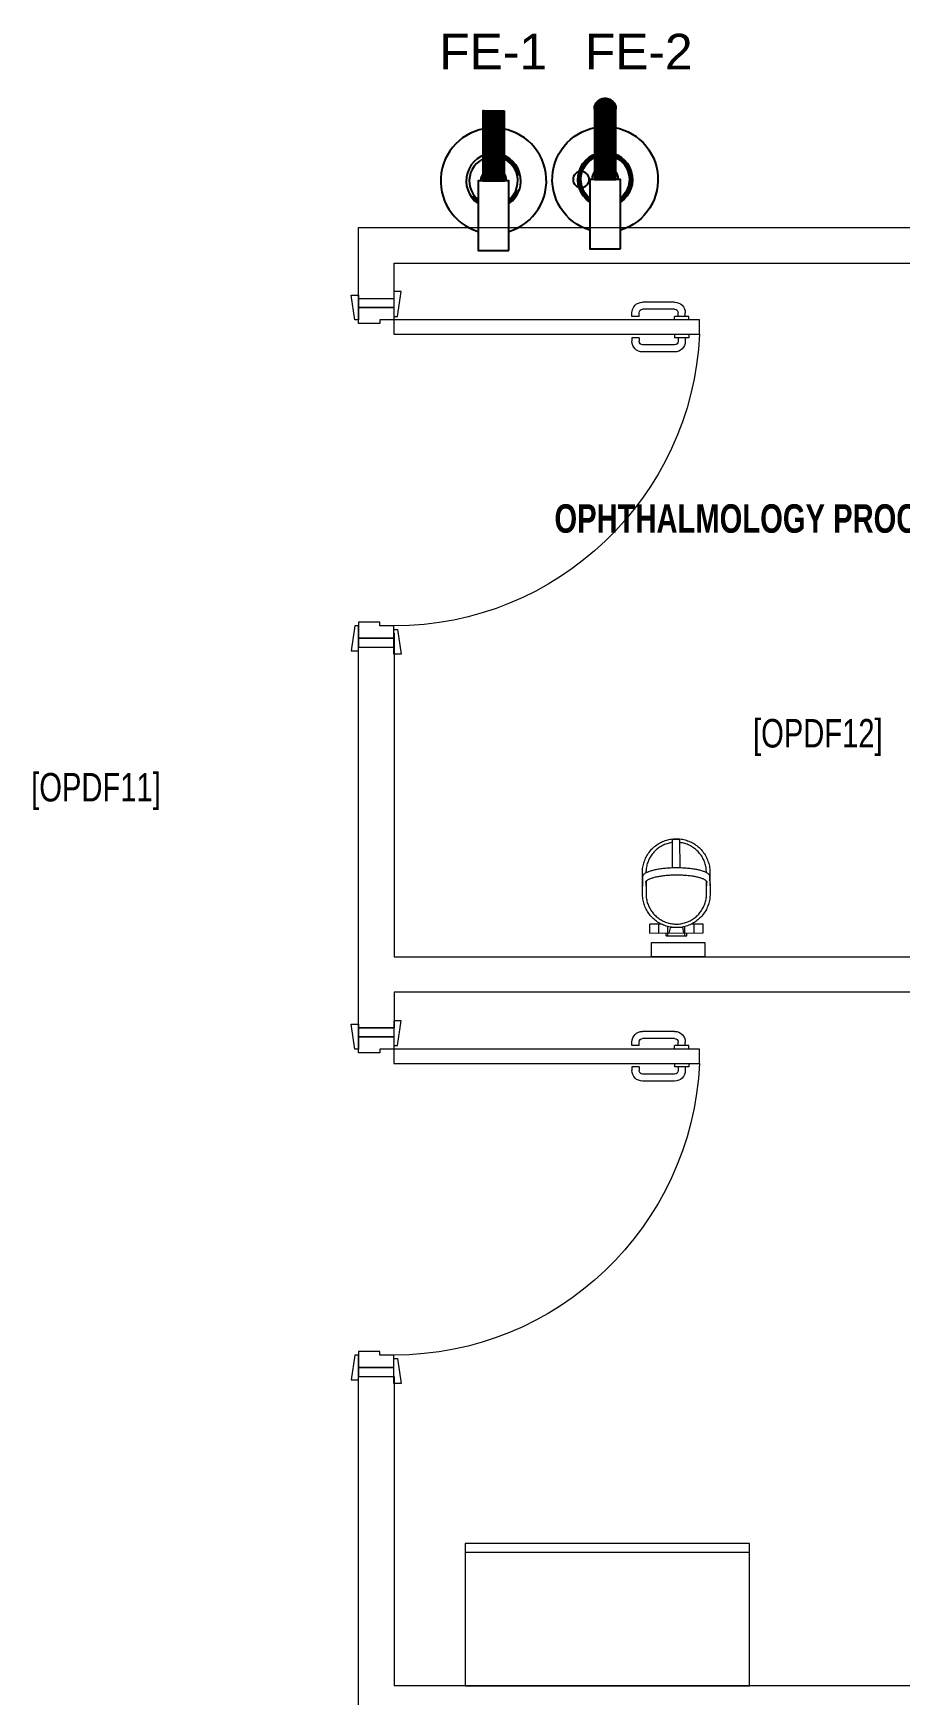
# Model space of a CAD drawing. Extents: x -234346 to 58427, y -132654 to -82394.
# Drawn here: x -56667 to -54230, y -109868 to -105197 of the extents above; entities that cross this region are included whole.
import ezdxf

# ---------------------------------------------------------------- set-up
doc = ezdxf.new("R2010")
doc.units = 0
doc.header["$LTSCALE"] = 8
doc.layers.get('0').update_dxf_attribs({"color": 9, "lineweight": 5})
for name, color, linetype in [('3-MEC-FIRE-EXTIN', 1, 'Continuous'), ('F-FIR-S-texts', 1, 'Continuous'), ('FIRE', 1, 'Continuous')]:
    doc.layers.add(name, color=color, linetype=linetype)
for name, color, linetype, lineweight in [('72_EGR_BASE_TEXT', 9, 'Continuous', 5), ('72_EGR_EQP_TAG', 9, 'Continuous', 5), ('LOADING', 9, 'Continuous', 5), ('Walls', 9, 'Continuous', 5), ('Wooden Joinery', 9, 'Continuous', 5)]:
    doc.layers.add(name, color=color, linetype=linetype, lineweight=lineweight)
doc.styles.add('ARIAL', font='arial.ttf')
doc.styles.add('X3G_ENTITY_9EC9', font='swisscl.ttf', dxfattribs={"height": 0.2})
doc.styles.add('X3G_ENTITY_9F38', font='swisscl.ttf', dxfattribs={"height": 0.2})

# ---------------------------------------------------------------- blocks, each defined once
blk = doc.blocks.new('A$C78DF3B07')
h = blk.add_hatch()
h.set_pattern_fill('ANSI31', color=256, scale=0.1, style=0)
h.set_pattern_definition([(45, (-107.481388, -137.98876), (-0.0088388348, 0.0088388348), [])])
edge = h.paths.add_edge_path()
edge.add_line((19.86, 5.97), (9.86, 5.97))
edge.add_line((9.86, 5.97), (9.86, 9.03))
edge.add_line((9.86, 9.03), (19.86, 9.03))
edge.add_arc((19.86, 7.5), 1.53, -90, 90, ccw=False)
at = {"ltscale": 1000}
for p, q in [((6.66, 9.69), (7.67, 10.7)), ((6.76, 9.69), (7.95, 10.88)), ((6.87, 9.69), (8.17, 10.99)), ((6.97, 9.69), (8.36, 11.08)), ((7.08, 9.69), (8.54, 11.15)), ((7.19, 9.69), (7.35, 9.86)), ((7.5, 10), (8.7, 11.2)), ((7.99, 10.39), (8.85, 11.24)), ((8.25, 10.54), (8.99, 11.28)), ((8.46, 10.64), (9.12, 11.31)), ((8.64, 10.71), (9.25, 11.33)), ((8.8, 10.77), (9.38, 11.35)), ((8.95, 10.82), (9.5, 11.36)), ((9.09, 10.85), (9.61, 11.37)), ((9.23, 10.88), (9.72, 11.38)), ((9.35, 10.9), (9.83, 11.38)), ((9.48, 10.92), (9.94, 11.38)), ((9.59, 10.93), (10.04, 11.37)), ((9.71, 10.94), (10.14, 11.37)), ((9.82, 10.94), (10.24, 11.36)), ((9.92, 10.94), (10.33, 11.35)), ((10.02, 10.94), (10.43, 11.34)), ((10.12, 10.93), (10.52, 11.32)), ((10.22, 10.92), (10.61, 11.31)), ((10.32, 10.91), (10.7, 11.29)), ((10.41, 10.9), (10.78, 11.27)), ((10.5, 10.88), (10.87, 11.25)), ((10.59, 10.86), (10.95, 11.22)), ((10.67, 10.84), (11.03, 11.2)), ((10.76, 10.82), (11.11, 11.17)), ((10.84, 10.8), (11.19, 11.14)), ((10.92, 10.77), (11.27, 11.12)), ((11, 10.75), (11.34, 11.09)), ((11.08, 10.72), (11.42, 11.05)), ((11.15, 10.69), (11.49, 11.02)), ((11.23, 10.66), (11.56, 10.99)), ((11.3, 10.62), (11.63, 10.95)), ((11.37, 10.59), (11.7, 10.92)), ((11.45, 10.55), (11.77, 10.88)), ((11.51, 10.52), (11.84, 10.84)), ((11.58, 10.48), (11.9, 10.8)), ((11.65, 10.44), (11.97, 10.76)), ((11.71, 10.4), (12.03, 10.72)), ((11.78, 10.36), (12.09, 10.67)), ((11.84, 10.31), (12.16, 10.63)), ((11.9, 10.27), (12.22, 10.58)), ((11.96, 10.22), (12.28, 10.54)), ((12.02, 10.18), (12.33, 10.49)), ((12.08, 10.13), (12.39, 10.44)), ((12.14, 10.08), (12.45, 10.39)), ((12.19, 10.03), (12.5, 10.34)), ((12.25, 9.98), (12.56, 10.29)), ((12.3, 9.92), (12.61, 10.24)), ((12.35, 9.87), (12.66, 10.18)), ((12.4, 9.82), (12.72, 10.13)), ((12.45, 9.76), (12.77, 10.07)), ((12.5, 9.7), (12.82, 10.01)), ((12.55, 9.64), (12.86, 9.96)), ((12.6, 9.58), (12.91, 9.9)), ((12.64, 9.52), (12.96, 9.84)), ((12.69, 9.46), (13, 9.78)), ((12.73, 9.4), (13.05, 9.71)), ((12.77, 9.33), (13.09, 9.65)), ((12.81, 9.27), (13.13, 9.59)), ((12.85, 9.2), (13.17, 9.52)), ((12.89, 9.13), (13.21, 9.46)), ((12.93, 9.06), (13.25, 9.39)), ((12.96, 8.99), (13.29, 9.32)), ((12.99, 8.92), (13.32, 9.25)), ((13.03, 8.85), (13.36, 9.18)), ((13.06, 8.77), (13.39, 9.11)), ((13.09, 8.7), (13.43, 9.03)), ((13.12, 8.62), (13.46, 8.96)), ((13.14, 8.54), (13.49, 8.88)), ((13.17, 8.46), (13.51, 8.8)), ((13.17, 6.55), (13.72, 7.1)), ((13.19, 8.37), (13.54, 8.73)), ((13.21, 8.29), (13.57, 8.65)), ((13.21, 6.69), (13.73, 7.22)), ((13.23, 8.2), (13.59, 8.56)), ((13.24, 6.83), (13.74, 7.33)), ((13.25, 8.11), (13.62, 8.48)), ((13.26, 8.02), (13.64, 8.4)), ((13.26, 6.96), (13.74, 7.44)), ((13.28, 7.93), (13.66, 8.31)), ((13.28, 7.08), (13.74, 7.55)), ((13.29, 7.83), (13.67, 8.22)), ((13.29, 7.74), (13.69, 8.13)), ((13.29, 7.2), (13.74, 7.65)), ((13.3, 7.63), (13.7, 8.04)), ((13.3, 7.53), (13.72, 7.94)), ((13.3, 7.42), (13.73, 7.85)), ((13.3, 7.31), (13.73, 7.75)), ((6.73, 5.2), (6.84, 5.31)), ((6.78, 5.14), (6.94, 5.31)), ((6.82, 5.08), (7.05, 5.31)), ((6.87, 5.02), (7.16, 5.31)), ((6.92, 4.97), (7.23, 5.28)), ((6.97, 4.91), (7.28, 5.22)), ((7.02, 4.86), (7.33, 5.17)), ((7.07, 4.8), (7.38, 5.11)), ((7.12, 4.75), (7.43, 5.06)), ((7.18, 4.7), (7.49, 5.01)), ((7.23, 4.64), (7.54, 4.95)), ((7.29, 4.59), (7.6, 4.9)), ((7.35, 4.54), (7.66, 4.86)), ((7.4, 4.5), (7.72, 4.81)), ((7.46, 4.45), (7.77, 4.76)), ((7.52, 4.4), (7.84, 4.72)), ((11.07, 3.81), (13.55, 6.29)), ((11.23, 3.87), (13.49, 6.13)), ((11.41, 3.94), (13.42, 5.95)), ((11.61, 4.03), (13.33, 5.75)), ((11.84, 4.16), (13.2, 5.52)), ((12.16, 4.37), (12.99, 5.2)), ((12.69, 5.54), (13.6, 6.45)), ((12.87, 5.82), (13.63, 6.59)), ((12.98, 6.04), (13.66, 6.73)), ((13.06, 6.23), (13.69, 6.86)), ((13.12, 6.39), (13.71, 6.98)), ((7.58, 4.36), (7.9, 4.67)), ((7.64, 4.31), (7.96, 4.63)), ((7.71, 4.27), (8.03, 4.59)), ((7.77, 4.23), (8.09, 4.55)), ((7.84, 4.19), (8.16, 4.51)), ((7.9, 4.15), (8.23, 4.47)), ((7.97, 4.11), (8.3, 4.43)), ((8.04, 4.07), (8.37, 4.4)), ((8.11, 4.04), (8.44, 4.36)), ((8.18, 4), (8.51, 4.33)), ((8.25, 3.97), (8.59, 4.3)), ((8.33, 3.93), (8.66, 4.27)), ((8.4, 3.9), (8.74, 4.24)), ((8.48, 3.87), (8.82, 4.22)), ((8.55, 3.84), (8.9, 4.19)), ((8.63, 3.82), (8.99, 4.17)), ((8.71, 3.79), (9.07, 4.15)), ((8.8, 3.77), (9.16, 4.13)), ((8.88, 3.74), (9.25, 4.11)), ((8.96, 3.72), (9.34, 4.1)), ((9.05, 3.7), (9.43, 4.08)), ((9.14, 3.69), (9.53, 4.07)), ((9.23, 3.67), (9.62, 4.07)), ((9.32, 3.66), (9.72, 4.06)), ((9.41, 3.64), (9.83, 4.06)), ((9.51, 3.63), (9.93, 4.06)), ((9.61, 3.63), (10.05, 4.06)), ((9.71, 3.62), (10.16, 4.07)), ((9.81, 3.62), (10.28, 4.08)), ((9.92, 3.62), (10.4, 4.1)), ((10.03, 3.62), (10.53, 4.12)), ((10.14, 3.63), (10.67, 4.15)), ((10.26, 3.64), (10.81, 4.19)), ((10.38, 3.65), (10.96, 4.24)), ((10.5, 3.67), (11.13, 4.3)), ((10.63, 3.7), (11.32, 4.38)), ((10.77, 3.73), (11.54, 4.49)), ((10.91, 3.76), (11.82, 4.67))]:
    blk.add_line(p, q, dxfattribs=at)
blk.add_lwpolyline([(0, 9.69), (9.86, 9.69), (9.86, 5.31), (0, 5.31)], close=True)
blk.add_lwpolyline([(19.86, 5.97), (9.86, 5.97), (9.86, 9.03), (19.86, 9.03)])
blk.add_circle((9.86, 4.09), 1.15, dxfattribs=at)
for radius, start, end in [(7.5, 196.9771, 163.0229), (3.88, 214.3568, 145.6432), (3.44, 218.9156, 140.4795), (1.83, 270, 90)]:
    blk.add_arc((9.86, 7.5), radius, start, end, dxfattribs=at)
blk.add_arc((19.86, 7.5), 1.53, 270, 90)
blk = doc.blocks.new('A$C1A9759E8')
at = {"ltscale": 0.001, "xscale": 1.25810685, "yscale": 1.25810685, "zscale": 1.25810685, "rotation": 180}
blk.add_blockref('A$C78DF3B07', (26.92, 18.86), dxfattribs=at)
blk = doc.blocks.new('FFFF')
at = {"layer": '3-MEC-FIRE-EXTIN'}
h = blk.add_hatch(dxfattribs=at)
h.set_pattern_fill('ANSI31', color=5, scale=1.981518, angle=90, style=0)
h.set_pattern_definition([(45, (-58260.42386, -107891.00772), (0.175143127, -0.175143127), [])])
edge = h.paths.add_edge_path()
edge.add_line((-55407.9, -105367.6), (-55407.9, -105565.8))
edge.add_line((-55407.9, -105565.8), (-55347.2, -105565.8))
edge.add_line((-55347.2, -105565.8), (-55347.2, -105367.6))
at = {"layer": '3-MEC-FIRE-EXTIN', "color": 5, "ltscale": 1000}
for p, q in [((-55406.5, -105504.1), (-55392.9, -105490.5)), ((-55402.8, -105502.5), (-55390.3, -105490)), ((-55399.4, -105501.3), (-55387.8, -105489.6)), ((-55357, -105500.8), (-55350.2, -105494)), ((-55355.4, -105501.4), (-55348.6, -105494.6)), ((-55353.9, -105501.9), (-55347.2, -105495.2)), ((-55352.3, -105502.5), (-55345.7, -105495.9)), ((-55350.8, -105503.1), (-55344.3, -105496.5)), ((-55349.4, -105503.8), (-55342.9, -105497.2)), ((-55348, -105504.4), (-55341.5, -105498)), ((-55346.5, -105505.1), (-55340.1, -105498.7)), ((-55345.2, -105505.8), (-55338.8, -105499.5)), ((-55343.8, -105506.6), (-55337.5, -105500.2)), ((-55342.5, -105507.4), (-55336.2, -105501.1)), ((-55341.2, -105508.2), (-55334.9, -105501.9)), ((-55339.9, -105509), (-55333.7, -105502.7)), ((-55338.7, -105509.8), (-55332.4, -105503.6)), ((-55337.4, -105510.7), (-55331.2, -105504.5)), ((-55336.2, -105511.6), (-55330, -105505.4)), ((-55335, -105512.5), (-55328.9, -105506.3)), ((-55333.9, -105513.5), (-55327.7, -105507.3)), ((-55332.8, -105514.4), (-55326.6, -105508.3)), ((-55331.6, -105515.4), (-55325.5, -105509.3)), ((-55330.6, -105516.5), (-55324.4, -105510.3)), ((-55329.5, -105517.5), (-55323.3, -105511.3)), ((-55328.4, -105518.5), (-55322.3, -105512.4)), ((-55327.4, -105519.6), (-55321.3, -105513.5)), ((-55326.4, -105520.7), (-55320.3, -105514.6)), ((-55325.5, -105521.9), (-55319.3, -105515.7)), ((-55324.5, -105523), (-55318.3, -105516.8)), ((-55323.6, -105524.2), (-55317.4, -105518)), ((-55322.7, -105525.4), (-55316.5, -105519.2)), ((-55321.8, -105526.6), (-55315.6, -105520.4)), ((-55320.9, -105527.9), (-55314.7, -105521.6)), ((-55320.1, -105529.1), (-55313.8, -105522.8)), ((-55319.3, -105530.4), (-55313, -105524.1)), ((-55318.5, -105531.7), (-55312.2, -105525.4)), ((-55317.8, -105533.1), (-55311.4, -105526.7)), ((-55317, -105534.5), (-55310.6, -105528)), ((-55316.3, -105535.9), (-55309.9, -105529.4)), ((-55315.7, -105537.3), (-55309.1, -105530.8)), ((-55315, -105538.7), (-55308.4, -105532.2)), ((-55314.4, -105540.2), (-55307.8, -105533.6)), ((-55313.8, -105541.7), (-55307.1, -105535)), ((-55313.2, -105543.3), (-55306.5, -105536.5)), ((-55312.7, -105544.8), (-55305.9, -105538)), ((-55312.2, -105546.4), (-55305.3, -105539.5)), ((-55311.7, -105548.1), (-55304.8, -105541.1)), ((-55311.3, -105549.7), (-55304.2, -105542.7)), ((-55310.9, -105551.5), (-55303.8, -105544.3)), ((-55438, -105613.4), (-55431.8, -105607.2)), ((-55437.1, -105614.6), (-55430.9, -105608.4)), ((-55436.1, -105615.7), (-55429.9, -105609.5)), ((-55435.1, -105616.8), (-55429, -105610.7)), ((-55434.1, -105617.9), (-55428, -105611.8)), ((-55433.1, -105619), (-55427, -105612.9)), ((-55334.2, -105621), (-55305.3, -105592.1)), ((-55334.2, -105623.1), (-55306.6, -105595.5)), ((-55334.2, -105625.2), (-55308.3, -105599.3)), ((-55334.2, -105627.3), (-55310.7, -105603.7)), ((-55334.1, -105629.3), (-55314.2, -105609.3)), ((-55327.9, -105612.6), (-55304.2, -105588.9)), ((-55432.1, -105620.1), (-55425.9, -105613.9)), ((-55431, -105621.1), (-55424.9, -105615)), ((-55429.9, -105622.1), (-55423.8, -105616)), ((-55428.8, -105623.1), (-55422.7, -105617)), ((-55427.7, -105624.1), (-55421.6, -105618)), ((-55426.6, -105625.1), (-55421, -105619.5)), ((-55425.4, -105626), (-55421, -105621.6)), ((-55424.2, -105627), (-55421, -105623.7)), ((-55423, -105627.9), (-55421, -105625.8)), ((-55334.2, -105618.8), (-55330.8, -105615.5))]:
    blk.add_line(p, q, dxfattribs=at)
at = {"layer": '3-MEC-FIRE-EXTIN', "color": 5}
blk.add_lwpolyline([(-55407.9, -105367.6), (-55407.9, -105565.8), (-55347.2, -105565.8), (-55347.2, -105367.6)], dxfattribs=at)
blk.add_lwpolyline([(-55334.2, -105761.2), (-55334.2, -105565.8), (-55421, -105565.8), (-55421, -105761.2)], close=True, dxfattribs=at)
at = {"layer": '3-MEC-FIRE-EXTIN', "color": 5, "ltscale": 1000}
for radius, start, end in [(148.6, 286.9771, 253.0229), (76.9, 304.3568, 235.6432), (68.2, 309.5205, 231.0844), (36.2, 0, 180)]:
    blk.add_arc((-55377.6, -105565.8), radius, start, end, dxfattribs=at)
at = {"layer": '3-MEC-FIRE-EXTIN', "xscale": -15.75000000065193, "yscale": 15.75, "zscale": 15.75, "rotation": 90}
blk.add_blockref('A$C1A9759E8', (-54915.3, -105333.3), dxfattribs=at)
at = {"layer": 'F-FIR-S-texts', "lineweight": 15, "style": 'ARIAL'}
for s, p in [('FE-1', (-55529.9, -105252.3)), ('FE-2', (-55120.5, -105252.3))]:
    blk.add_text(s, height=100, dxfattribs=at).set_placement(p)
blk = doc.blocks.new('A$C72370EFE')
at = {"layer": 'Wooden Joinery'}
for p, q in [((-0.01, -0.04), (-0.02, -0.04)), ((-0.01, -0.03), (-0.01, -0.07)), ((0, -0.03), (-0.01, -0.03)), ((0.04, -0.03), (0.05, -0.03)), ((0.05, -0.03), (0.05, -0.07)), ((0.05, -0.04), (0.06, -0.04)), ((-0.05, -0.07), (-0.05, -0.16)), ((-0.03, -0.07), (-0.03, -0.16)), ((-0.01, -0.06), (-0.02, -0.06)), ((0, -0.07), (-0.01, -0.07)), ((0.04, -0.07), (0.05, -0.07)), ((0.05, -0.06), (0.06, -0.06)), ((0.07, -0.07), (0.07, -0.16)), ((0.09, -0.07), (0.09, -0.16)), ((-0.01, -0.17), (-0.02, -0.17)), ((-0.01, -0.17), (-0.01, -0.19)), ((0.05, -0.17), (0.06, -0.17)), ((0.05, -0.17), (0.05, -0.19)), ((-0.01, -0.19), (-0.02, -0.19)), ((0.05, -0.19), (0.06, -0.19))]:
    blk.add_line(p, q, dxfattribs=at)
for centre, radius, start, end in [((-0.02, -0.07), 0.03, 90, 180), ((0.06, -0.07), 0.03, 0, 90), ((-0.02, -0.07), 0.01, 90, 180), ((0.06, -0.07), 0.01, 0, 90), ((-0.02, -0.16), 0.03, 180, 270), ((-0.02, -0.16), 0.01, 180, 270), ((0.06, -0.16), 0.01, 270, 0), ((0.06, -0.16), 0.03, 270, 0)]:
    blk.add_arc(centre, radius, start, end, dxfattribs=at)
blk = doc.blocks.new('A$C5DAD61B4')
at = {"layer": 'Wooden Joinery'}
for points in [[(80, 959.1), (80, 969.1), (10, 979.1), (10, 959.1)], [(940, 959.1), (940, 969.1), (1010, 979.1), (1010, 959.1)], [(70, 859.1), (70, 849.1), (0, 839.1), (0, 859.1)], [(120, 859.1), (120, 0), (80, 0), (80, 859.1)], [(950, 859.1), (950, 849.1), (1020, 839.1), (1020, 859.1)]]:
    blk.add_lwpolyline(points, close=True, dxfattribs=at)
for points in [[(45, 859.1), (45, 959.1), (20, 959.1), (20, 859.1), (45, 859.1)], [(45, 859.1), (80, 859.1), (80, 899.1), (90, 899.1), (90, 959.1), (45, 959.1), (45, 859.1)], [(975, 859.1), (940, 859.1), (940, 899.1), (930, 899.1), (930, 959.1), (975, 959.1), (975, 859.1)], [(975, 859.1), (975, 959.1), (1000, 959.1), (1000, 859.1), (975, 859.1)]]:
    blk.add_lwpolyline(points, dxfattribs=at)
blk.add_arc((80, 859.1), 860, 272.666, 0, dxfattribs=at)
at = {"layer": 'Wooden Joinery', "xscale": 999.9999999998854, "yscale": 999.9999999998854, "zscale": 999.9999999998854, "rotation": 180}
blk.add_blockref('A$C72370EFE', (120, 0), dxfattribs=at)
blk = doc.blocks.new('ME12818-P')
for p, q in [((-0.0723, 0.1635), (0.0777, 0.1635)), ((-0.0723, 0.1635), (-0.0723, 0.1385)), ((-0.0468, 0.1635), (-0.0468, 0.1385)), ((-0.0262, 0.1712), (0.0316, 0.1712)), ((-0.0262, 0.1712), (-0.0262, 0.1635)), ((-0.0212, 0.1712), (-0.0212, 0.145)), ((-0.0148, 0.1485), (-0.0184, 0.1635)), ((0.0202, 0.1485), (-0.0148, 0.1485)), ((-0.0123, 0.1485), (-0.0123, 0.1471)), ((0.0177, 0.1471), (0.0177, 0.1485)), ((0.0238, 0.1635), (0.0202, 0.1485)), ((0.0266, 0.1712), (0.0266, 0.145)), ((0.0316, 0.1712), (0.0316, 0.1635)), ((0.0521, 0.1635), (0.0521, 0.1385)), ((0.0777, 0.1635), (0.0777, 0.1385)), ((-0.0389, 0.1385), (-0.0723, 0.1385)), ((0.0777, 0.1385), (0.0442, 0.1385)), ((-0.0923, 0.0534), (-0.0923, -0.0066)), ((-0.0823, 0.018), (-0.0823, 0.0534)), ((0.0877, 0.0534), (0.0877, 0.018)), ((0.0977, -0.0066), (0.0977, 0.0534)), ((-0.0913, 0.0311), (-0.0913, 0.0053)), ((-0.0833, 0.0208), (-0.0833, 0.0311)), ((0.0887, 0.0311), (0.0887, 0.0208)), ((0.0967, 0.0053), (0.0967, 0.0311)), ((-0.0823, -0.0066), (-0.0823, -0.006)), ((-0.0053, -0.0205), (0.0107, -0.0205)), ((0.0877, -0.0061), (0.0877, -0.0066)), ((-0.0053, -0.0996), (-0.0058, -0.0996)), ((0.0107, -0.0996), (-0.0053, -0.0996)), ((0.0111, -0.0996), (0.0107, -0.0996))]:
    blk.add_line(p, q)
at = {"flags": 128}
for points in [[(0.0977, 0.0534), (0.0976, 0.0572), (0.0974, 0.061), (0.097, 0.0648), (0.0965, 0.0685), (0.0958, 0.0723), (0.095, 0.076), (0.094, 0.0796), (0.0929, 0.0833), (0.0916, 0.0869), (0.0902, 0.0904), (0.0886, 0.0939), (0.087, 0.0973), (0.0851, 0.1006), (0.0832, 0.1038), (0.0811, 0.107), (0.0789, 0.1101), (0.0766, 0.1131), (0.0741, 0.116), (0.0716, 0.1188), (0.0689, 0.1215), (0.0661, 0.1241), (0.0632, 0.1266), (0.0602, 0.129), (0.0572, 0.1312), (0.054, 0.1333), (0.0508, 0.1353), (0.0475, 0.1372), (0.0441, 0.1389), (0.0406, 0.1405), (0.0371, 0.1419), (0.0335, 0.1432), (0.0299, 0.1444), (0.0263, 0.1454), (0.0226, 0.1463), (0.0188, 0.147), (0.0151, 0.1476), (0.0113, 0.148), (0.0075, 0.1483), (0.0037, 0.1484), (-0.0001, 0.1483), (-0.0039, 0.1482), (-0.0077, 0.1478), (-0.0114, 0.1473), (-0.0152, 0.1467), (-0.0189, 0.1459), (-0.0226, 0.145), (-0.0262, 0.1439), (-0.0298, 0.1427), (-0.0334, 0.1413), (-0.0368, 0.1398), (-0.0403, 0.1381), (-0.0436, 0.1363), (-0.0469, 0.1344), (-0.0501, 0.1324), (-0.0532, 0.1302), (-0.0562, 0.1279), (-0.0592, 0.1255), (-0.062, 0.1229), (-0.0647, 0.1203), (-0.0674, 0.1176), (-0.0699, 0.1147), (-0.0723, 0.1118), (-0.0745, 0.1087), (-0.0767, 0.1056), (-0.0787, 0.1024), (-0.0806, 0.0991), (-0.0824, 0.0957), (-0.084, 0.0923), (-0.0855, 0.0888), (-0.0868, 0.0852), (-0.088, 0.0816), (-0.0891, 0.078), (-0.09, 0.0743), (-0.0907, 0.0705), (-0.0914, 0.0668), (-0.0918, 0.063), (-0.0921, 0.0592), (-0.0923, 0.0554), (-0.0923, 0.0534)], [(-0.0823, 0.0534), (-0.0822, 0.0568), (-0.082, 0.0602), (-0.0817, 0.0636), (-0.0812, 0.0669), (-0.0806, 0.0703), (-0.0799, 0.0736), (-0.079, 0.0769), (-0.078, 0.0801), (-0.0769, 0.0833), (-0.0756, 0.0865), (-0.0742, 0.0896), (-0.0727, 0.0926), (-0.0711, 0.0956), (-0.0693, 0.0985), (-0.0675, 0.1014), (-0.0655, 0.1041), (-0.0634, 0.1068), (-0.0612, 0.1094), (-0.0589, 0.1119), (-0.0565, 0.1144), (-0.054, 0.1167), (-0.0515, 0.1189), (-0.0488, 0.121), (-0.0461, 0.123), (-0.0432, 0.1249), (-0.0403, 0.1267), (-0.0374, 0.1284), (-0.0343, 0.1299), (-0.0313, 0.1313), (-0.0281, 0.1326), (-0.0249, 0.1338), (-0.0217, 0.1348), (-0.0184, 0.1357), (-0.0151, 0.1365), (-0.0118, 0.1371), (-0.0084, 0.1377), (-0.005, 0.138), (-0.0016, 0.1383), (0.0018, 0.1384), (0.0052, 0.1383), (0.0086, 0.1382), (0.012, 0.1379), (0.0153, 0.1374), (0.0187, 0.1369), (0.022, 0.1362), (0.0253, 0.1353), (0.0286, 0.1344), (0.0318, 0.1333), (0.0349, 0.132), (0.0381, 0.1307), (0.0411, 0.1292), (0.0441, 0.1276), (0.0471, 0.1259), (0.0499, 0.1241), (0.0527, 0.1221), (0.0554, 0.1201), (0.058, 0.1179), (0.0606, 0.1156), (0.063, 0.1133), (0.0654, 0.1108), (0.0676, 0.1082), (0.0698, 0.1056), (0.0718, 0.1029), (0.0737, 0.1001), (0.0755, 0.0972), (0.0772, 0.0943), (0.0788, 0.0912), (0.0803, 0.0882), (0.0816, 0.085), (0.0828, 0.0819), (0.0839, 0.0786), (0.0848, 0.0754), (0.0856, 0.0721), (0.0863, 0.0687), (0.0868, 0.0654), (0.0873, 0.062), (0.0875, 0.0586), (0.0877, 0.0552), (0.0877, 0.0534)], [(-0.0913, 0.0053), (-0.0912, 0.004), (-0.0909, 0.0028), (-0.0905, 0.0016), (-0.0898, 0.0005), (-0.089, -0.0007), (-0.0881, -0.0017), (-0.0871, -0.0028), (-0.0859, -0.0038), (-0.0845, -0.0047), (-0.0831, -0.0057), (-0.0815, -0.0066), (-0.0798, -0.0075), (-0.078, -0.0083), (-0.076, -0.0092), (-0.0739, -0.01), (-0.0718, -0.0108), (-0.0695, -0.0116), (-0.067, -0.0123), (-0.0645, -0.013), (-0.0619, -0.0137), (-0.0592, -0.0144), (-0.0563, -0.015), (-0.0534, -0.0156), (-0.0504, -0.0162), (-0.0473, -0.0167), (-0.0442, -0.0172), (-0.0409, -0.0177), (-0.0376, -0.0181), (-0.0343, -0.0185), (-0.0308, -0.0189), (-0.0274, -0.0192), (-0.0238, -0.0195), (-0.0203, -0.0198), (-0.0167, -0.02), (-0.013, -0.0202), (-0.0094, -0.0203), (-0.0057, -0.0204), (-0.002, -0.0205), (0.0017, -0.0205), (0.0054, -0.0205), (0.0091, -0.0204), (0.0128, -0.0204), (0.0164, -0.0202), (0.0201, -0.0201), (0.0237, -0.0199), (0.0273, -0.0196), (0.0309, -0.0194), (0.0344, -0.0191), (0.0378, -0.0187), (0.0412, -0.0183), (0.0446, -0.0179), (0.0478, -0.0175), (0.051, -0.017), (0.0542, -0.0165), (0.0572, -0.0159), (0.0602, -0.0153), (0.063, -0.0147), (0.0658, -0.0141), (0.0685, -0.0134), (0.0711, -0.0127), (0.0735, -0.012), (0.0759, -0.0112), (0.0782, -0.0104), (0.0803, -0.0096), (0.0823, -0.0088), (0.0842, -0.008), (0.086, -0.0071), (0.0876, -0.0062), (0.0892, -0.0052), (0.0906, -0.0043), (0.0918, -0.0033), (0.093, -0.0023), (0.094, -0.0012), (0.0948, -0.0002), (0.0955, 0.001), (0.0961, 0.0022), (0.0965, 0.0034), (0.0967, 0.0046), (0.0967, 0.0053)], [(-0.0833, 0.0208), (-0.0833, 0.0202), (-0.0831, 0.0195), (-0.0829, 0.0189), (-0.0825, 0.0182), (-0.082, 0.0175), (-0.0813, 0.0167), (-0.0805, 0.016), (-0.0796, 0.0152), (-0.0785, 0.0144), (-0.0773, 0.0136), (-0.076, 0.0128), (-0.0745, 0.012), (-0.0729, 0.0113), (-0.0711, 0.0105), (-0.0692, 0.0098), (-0.0672, 0.009), (-0.0651, 0.0083), (-0.0629, 0.0077), (-0.0606, 0.007), (-0.0581, 0.0064), (-0.0556, 0.0057), (-0.053, 0.0052), (-0.0502, 0.0046), (-0.0474, 0.0041), (-0.0445, 0.0036), (-0.0416, 0.0031), (-0.0385, 0.0027), (-0.0354, 0.0022), (-0.0322, 0.0019), (-0.029, 0.0015), (-0.0257, 0.0012), (-0.0224, 0.0009), (-0.019, 0.0007), (-0.0156, 0.0005), (-0.0122, 0.0003), (-0.0087, 0.0002), (-0.0052, 0.0001), (-0.0017, 0), (0.0017, 0), (0.0052, 0), (0.0087, 0), (0.0122, 0.0001), (0.0157, 0.0002), (0.0191, 0.0004), (0.0226, 0.0006), (0.026, 0.0008), (0.0293, 0.0011), (0.0326, 0.0014), (0.0359, 0.0017), (0.0391, 0.002), (0.0422, 0.0024), (0.0453, 0.0029), (0.0483, 0.0033), (0.0513, 0.0038), (0.0541, 0.0043), (0.0569, 0.0049), (0.0596, 0.0054), (0.0622, 0.006), (0.0647, 0.0067), (0.067, 0.0073), (0.0693, 0.008), (0.0715, 0.0087), (0.0736, 0.0094), (0.0755, 0.0101), (0.0773, 0.0109), (0.079, 0.0116), (0.0806, 0.0124), (0.082, 0.0132), (0.0833, 0.014), (0.0844, 0.0147), (0.0854, 0.0155), (0.0863, 0.0163), (0.087, 0.0171), (0.0876, 0.0178), (0.0881, 0.0185), (0.0884, 0.0192), (0.0886, 0.0198), (0.0887, 0.0204), (0.0887, 0.0208)], [(-0.0923, -0.0066), (-0.0922, -0.0104), (-0.092, -0.0142), (-0.0916, -0.018), (-0.0911, -0.0217), (-0.0904, -0.0255), (-0.0896, -0.0292), (-0.0886, -0.0329), (-0.0875, -0.0365), (-0.0862, -0.0401), (-0.0848, -0.0436), (-0.0833, -0.0471), (-0.0816, -0.0505), (-0.0797, -0.0538), (-0.0778, -0.0571), (-0.0757, -0.0603), (-0.0735, -0.0633), (-0.0712, -0.0663), (-0.0687, -0.0693), (-0.0662, -0.0721), (-0.0635, -0.0748), (-0.0607, -0.0774), (-0.0578, -0.0798), (-0.0549, -0.0822), (-0.0518, -0.0844), (-0.0486, -0.0866), (-0.0454, -0.0885), (-0.0421, -0.0904), (-0.0387, -0.0921), (-0.0352, -0.0937), (-0.0317, -0.0952), (-0.0282, -0.0965), (-0.0245, -0.0976), (-0.0209, -0.0986), (-0.0172, -0.0995), (-0.0135, -0.1002), (-0.0097, -0.1008), (-0.0059, -0.1012), (-0.0021, -0.1015), (0.0017, -0.1016), (0.0055, -0.1016), (0.0093, -0.1014), (0.013, -0.101), (0.0168, -0.1006), (0.0206, -0.0999), (0.0243, -0.0991), (0.028, -0.0982), (0.0316, -0.0971), (0.0352, -0.0959), (0.0387, -0.0945), (0.0422, -0.093), (0.0456, -0.0913), (0.049, -0.0896), (0.0523, -0.0876), (0.0555, -0.0856), (0.0586, -0.0834), (0.0616, -0.0811), (0.0646, -0.0787), (0.0674, -0.0762), (0.0701, -0.0735), (0.0727, -0.0708), (0.0753, -0.0679), (0.0776, -0.065), (0.0799, -0.0619), (0.0821, -0.0588), (0.0841, -0.0556), (0.086, -0.0523), (0.0878, -0.0489), (0.0894, -0.0455), (0.0909, -0.042), (0.0922, -0.0384), (0.0934, -0.0348), (0.0945, -0.0312), (0.0954, -0.0275), (0.0961, -0.0238), (0.0967, -0.02), (0.0972, -0.0162), (0.0975, -0.0125), (0.0977, -0.0087), (0.0977, -0.0066)], [(-0.0073, -0.091), (-0.0099, -0.0907), (-0.0133, -0.0901), (-0.0166, -0.0894), (-0.0199, -0.0886), (-0.0232, -0.0876), (-0.0264, -0.0865), (-0.0296, -0.0853), (-0.0327, -0.0839), (-0.0357, -0.0824), (-0.0387, -0.0808), (-0.0417, -0.0791), (-0.0445, -0.0773), (-0.0473, -0.0753), (-0.05, -0.0733), (-0.0527, -0.0711), (-0.0552, -0.0689), (-0.0576, -0.0665), (-0.06, -0.064), (-0.0622, -0.0615), (-0.0644, -0.0588), (-0.0664, -0.0561), (-0.0683, -0.0533), (-0.0701, -0.0504), (-0.0718, -0.0475), (-0.0734, -0.0445), (-0.0749, -0.0414), (-0.0762, -0.0383), (-0.0774, -0.0351), (-0.0785, -0.0319), (-0.0794, -0.0286), (-0.0802, -0.0253), (-0.0809, -0.022), (-0.0815, -0.0186), (-0.0819, -0.0152), (-0.0821, -0.0118), (-0.0823, -0.0084), (-0.0823, -0.0066)], [(-0.0073, -0.0204), (-0.0073, -0.0976)], [(0.0877, -0.0066), (0.0876, -0.01), (0.0874, -0.0134), (0.0871, -0.0168), (0.0866, -0.0202), (0.086, -0.0235), (0.0853, -0.0268), (0.0844, -0.0301), (0.0834, -0.0334), (0.0822, -0.0366), (0.081, -0.0397), (0.0796, -0.0428), (0.0781, -0.0459), (0.0765, -0.0488), (0.0747, -0.0518), (0.0728, -0.0546), (0.0709, -0.0574), (0.0688, -0.0601), (0.0666, -0.0627), (0.0643, -0.0652), (0.0619, -0.0676), (0.0594, -0.0699), (0.0569, -0.0721), (0.0542, -0.0742), (0.0514, -0.0762), (0.0486, -0.0781), (0.0457, -0.0799), (0.0428, -0.0816), (0.0397, -0.0831), (0.0366, -0.0845), (0.0335, -0.0858), (0.0303, -0.087), (0.0271, -0.088), (0.0238, -0.089), (0.0205, -0.0897), (0.0171, -0.0904), (0.0138, -0.0909), (0.0127, -0.091)], [(0.0127, -0.0976), (0.0127, -0.0204)], [(-0.0059, -0.0995), (-0.0062, -0.0994), (-0.0066, -0.0992), (-0.0069, -0.0989), (-0.0071, -0.0985), (-0.0073, -0.0981), (-0.0073, -0.0976)], [(0.0127, -0.0976), (0.0126, -0.0981), (0.0125, -0.0985), (0.0123, -0.0989), (0.0119, -0.0992), (0.0116, -0.0994), (0.0113, -0.0995)]]:
    blk.add_lwpolyline(points, dxfattribs=at)
for centre, major_axis, start_param, end_param in [((-0.0053, -0.02), (0.002, 0), 3.665191, 4.712389), ((0.0107, -0.02), (-0.002, 0), 1.570796, 2.617994)]:
    blk.add_ellipse(centre, major_axis=major_axis, ratio=0.262075, start_param=start_param, end_param=end_param)
blk = doc.blocks.new('GF21027-P')
at = {"layer": 'LOADING'}
for p, q in [((0.4, 0.4), (-0.4, 0.4)), ((-0.4, 0.4), (-0.4, 0)), ((0.4, 0), (0.4, 0.4)), ((-0.4, 0.025), (0.4, 0.025)), ((-0.4, 0), (0.4, 0))]:
    blk.add_line(p, q, dxfattribs=at)
blk = doc.blocks.new('1stF')
at = {"layer": 'LOADING', "color": 9, "extrusion": (4.6879e-08, -1.66552e-10, 1), "elevation": 0}
blk.add_lwpolyline([(-54928.2, -107752.6), (-54778.2, -107752.6), (-54778.2, -107792.6), (-54928.2, -107792.6)], close=True, dxfattribs=at)
at = {"layer": 'Walls', "color": 9}
for p, q in [((-55752.3, -105742.6, 0.1), (-48612.8, -105742.6, 0.1)), ((-55752.3, -105942.6, 0.1), (-55752.3, -105742.6, 0.1)), ((-55652.3, -105842.6, 0.1), (-51652.3, -105842.6, 0.1)), ((-55652.3, -105942.6, 0.1), (-55652.3, -105842.6, 0.1)), ((-55752.3, -105942.6, 0.1), (-55652.3, -105942.6, 0.1)), ((-55752.3, -107992.6, 0.1), (-55752.3, -106882.6, 0.1)), ((-55652.3, -106882.6, 0.1), (-55652.3, -107792.6, 0.1)), ((-55752.3, -106922.6, 0.1), (-55652.3, -106922.6, 0.1)), ((-55652.3, -107792.6, 0.1), (-51652.3, -107792.6, 0.1)), ((-55652.3, -107892.6, 0.1), (-55652.3, -107992.6, 0.1)), ((-51652.3, -107892.6, 0.1), (-55652.3, -107892.6, 0.1)), ((-55652.3, -107992.6, 0.1), (-55752.3, -107992.6, 0.1)), ((-55752.3, -110682.6, 0.1), (-55752.3, -108972.6, 0.1)), ((-55752.3, -108972.6, 0.1), (-55652.3, -108972.6, 0.1)), ((-55652.3, -108972.6, 0.1), (-55652.3, -109842.6, 0.1)), ((-51652.3, -109842.6, 0.1), (-55652.3, -109842.6, 0.1))]:
    blk.add_line(p, q, dxfattribs=at)
at = {"layer": 'LOADING', "color": 9, "extrusion": (4.73306e-08, -1.44096e-21, 1), "xscale": -1000, "yscale": 999.9999999999999, "zscale": 999.9999999999999, "rotation": 180.2454464877884}
blk.add_blockref('ME12818-P', (-54861.5, -107562.6, 0), dxfattribs=at)
at = {"layer": 'LOADING', "color": 9, "xscale": 1000, "yscale": 1000, "zscale": 1000, "rotation": 180.0000000209116}
blk.add_blockref('GF21027-P', (-55052.3, -109442.6, 0), dxfattribs=at)
at = {"layer": 'Wooden Joinery', "color": 9, "xscale": -1, "rotation": 90}
for p in [(-54793.3, -105922.6, 0.1), (-54793.3, -107972.6, 0.1)]:
    blk.add_blockref('A$C5DAD61B4', p, dxfattribs=at)
at = {"layer": '72_EGR_BASE_TEXT', "color": 9, "insert": (-54408.6, -106520.8, 0.1), "char_height": 80, "width": 2718.422, "attachment_point": 2, "style": 'X3G_ENTITY_9EC9'}
blk.add_mtext('{\\fSwis721 LtCn BT|b1|i0|c0|p34;OPHTHALMOLOGY PROCEDURE ROOM}', dxfattribs=at)
at = {"layer": '72_EGR_BASE_TEXT', "color": 9, "char_height": 80, "attachment_point": 2, "style": 'X3G_ENTITY_9F38'}
for s, insert in [('[OPDF12]', (-54460.6, -107124.5, 0.1)), ('[OPDF11]', (-56490.3, -107276.2, 0.1))]:
    blk.add_mtext(s, dxfattribs=dict(at, insert=insert))

msp = doc.modelspace()

# ---------------------------------------------------------------- block references
at = {"layer": '72_EGR_EQP_TAG'}
msp.add_blockref('1stF', (0, 0), dxfattribs=at)
at = {"layer": 'FIRE'}
msp.add_blockref('FFFF', (5.1, -45.8), dxfattribs=at)

doc.saveas('drawing.dxf')
